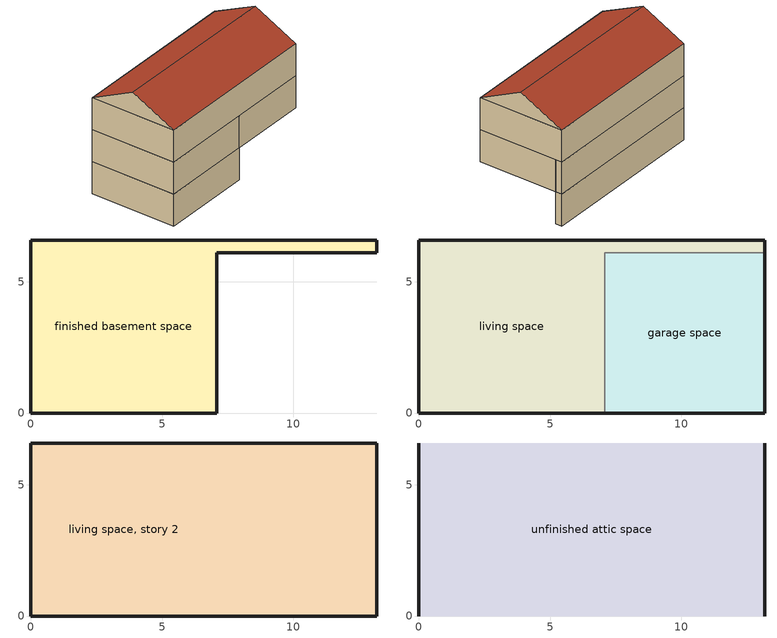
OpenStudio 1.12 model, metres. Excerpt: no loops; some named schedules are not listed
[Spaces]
finished basement space
 floor ground: 0,0 0,6.58 13.17,6.58 13.17,6.1 7.07,6.1 7.07,0 z-2.44
 wall ground: 0,6.58 0,0 7.07,0 7.07,6.1 13.17,6.1 13.17,6.58 0,6.58 z-2.44:0
garage space
 floor ground: 7.07,0 7.07,6.1 13.17,6.1 13.17,0 z0
 wall outside: 7.07,0 13.17,0 13.17,6.1 z0:2.44
 wall to living space: 13.17,6.1 7.07,6.1 7.07,0 z0:2.44
living space
 floor to finished basement space: 0,0 0,6.58 13.17,6.58 13.17,6.1 7.07,6.1 7.07,0 z0
 wall outside: 13.17,6.1 13.17,6.58 0,6.58 0,0 7.07,0 z0:2.44
living space, story 2
 floor to living space: 13.17,6.58 13.17,6.1 7.07,6.1 7.07,0 0,0 0,6.58 z2.44
 floor to garage space: 13.17,6.1 13.17,0 7.07,0 7.07,6.1 z2.44
 wall outside: 0,6.58 0,0 13.17,0 13.17,6.58 0,6.58 z2.44:4.88
unfinished attic space
 floor to living space, story 2: 0,6.58 13.17,6.58 13.17,0 0,0 z4.88
 wall outside: 0,3.29,6.52 0,6.58,4.88 0,0,4.88; 13.17,3.29,6.52 13.17,0,4.88 13.17,6.58,4.88
 roof outside: 13.17,3.29,6.52 0,3.29,6.52 0,0,4.88 13.17,0,4.88; 0,3.29,6.52 13.17,3.29,6.52 13.17,6.58,4.88 0,6.58,4.88
[ClimateZones]
Climate Zone Institution Name 1=ASHRAE; Climate Zone Document Name 1=ANSI/ASHRAE Standard 169; Climate Zone Document Year 1=2006; Climate Zone Institution Name 2=CEC; Climate Zone Document Name 2=California Climate Zone Descriptions; Climate Zone Document Year 2=1995; Climate Zone Institution Name 3=Building America; Climate Zone Document Year 3=0; Climate Zone Value 3=Cold
[Building]
Building 1: Standards Number of Living Units=1
[Site]
Denver Intl Ap_CO_USA: Latitude {deg}=39.83; Longitude {deg}=-104.65; Time Zone {hr}=-7; Elevation {m}=1650
[Site:WaterMainsTemperature]
Calculation Method=Correlation; Annual Average Outdoor Air Temperature {C}=10.8753; Maximum Difference In Monthly Average Outdoor Air Temperatures {deltaC}=23.1524
[Site:GroundTemperature:BuildingSurface]
6.71221, 4.9416, 4.79814, 5.63626, 9.00496, 12.3608, 15.2732, 17.1228, 17.2883, 15.7979, 12.9685, 9.71588
[Site:GroundTemperature:Deep]
10.8753, 10.8753, 10.8753, 10.8753, 10.8753, 10.8753, 10.8753, 10.8753, 10.8753, 10.8753, 10.8753, 10.8753
[SizingPeriod:DesignDay] Barometric Pressure {Pa}=83011; Sky Clearness=0; Rain Indicator=0; Snow Indicator=0; Day of Month=21; Daylight Saving Time Indicator=0; Humidity Indicating Type=Wetbulb; Dry-Bulb Temperature Range Modifier Type=DefaultMultipliers
Name | Maximum Dry-Bulb Temperature {C} | Daily Dry-Bulb Temperature Range {deltaC} | Humidity Indicating Conditions at Maximum Dry-Bulb | Wind Speed {m/s} | Wind Direction {deg} | Month | Day Type | Solar Model Indicator | ASHRAE Taub | ASHRAE Taud
Denver Intl Ap Ann Htg 99% Condns DB | -14 | 0 | -14 | 3.3 | 160 | 12 | WinterDesignDay | ASHRAEClearSky
Denver Intl Ap Ann Clg 1% Condns WB=>MDB | 27 | 15.2 | 17.6 | 4.2 | 80 | 7 | SummerDesignDay | ASHRAETau | 0.424 | 2.012
Denver Intl Ap Ann Clg 1% Condns DB=>MWB | 33.2 | 15.2 | 15.6 | 4.2 | 80 | 7 | SummerDesignDay | ASHRAETau | 0.424 | 2.012
[ThermalZone] Use Ideal Air Loads=No
living zone; garage zone; unfinished attic zone; finished basement zone
[Sizing:Zone] Zone Cooling Design Supply Air Temperature Input Method=SupplyAirTemperature; Zone Cooling Design Supply Air Temperature {C}=14; Zone Cooling Design Supply Air Temperature Difference {deltaC}=11.11; Zone Heating Design Supply Air Temperature Input Method=SupplyAirTemperature; Zone Heating Design Supply Air Temperature {C}=40; Zone Heating Design Supply Air Temperature Difference {deltaC}=11.11; Zone Cooling Design Supply Air Humidity Ratio {kg-H2O/kg-air}=0.0085; Zone Heating Design Supply Air Humidity Ratio {kg-H2O/kg-air}=0.008; Cooling Design Air Flow Method=DesignDay; Heating Design Air Flow Method=DesignDay; Account for Dedicated Outdoor Air System=No; Dedicated Outdoor Air System Control Strategy=NeutralSupplyAir; Dedicated Outdoor Air Low Setpoint Temperature for Design {C}=autosize; Dedicated Outdoor Air High Setpoint Temperature for Design {C}=autosize
living zone; garage zone; unfinished attic zone
[Space]
Name | Thermal Zone
garage space | garage zone
living space; living space, story 2 | living zone
unfinished attic space | unfinished attic zone
finished basement space | finished basement zone
[ElectricEquipment]
unit=1|bed=3.0|bath=2.0|space=living space|space=living space, story 2|space=finished basement space|space=garage space|space=unfinished attic space: Electric Equipment Definition=unit=1|bed=3.0|bath=2.0|space={59fc425b-e98e-42bf-a6d7-37f9c2809156}|space={e5db0cd2-d11a-4aa4-8606-748aa9c473f2}|space={8e83990d-2e24-422b-939a-fedfcd998894}|space={e1c71ea2-2463-4bbc-b106-c2d83d7b5967}|space={202c2286-b1eb-4fc2-8c59-a1b9b6610e26}; Schedule=empty_schedule
[WaterUse:Equipment:Definition]
Name | Peak Flow Rate {m3/s} | Target Temperature Schedule
residential shower | 0.000284557 | residential shower temperature schedule
residential sink | 0.000210891 | residential sink temperature schedule
residential bath | 0.000488829 | residential sink temperature schedule 1
[WaterUse:Equipment] Space=living space
Name | Water Use Equipment Definition | Flow Rate Fraction Schedule
residential shower | residential shower | residential shower schedule
residential sink | residential sink | residential sink schedule
residential bath | residential bath | residential sink schedule 1
[OtherEquipment:Definition] Design Level Calculation Method=EquipmentLevel; Fraction Radiant=0; Fraction Lost=0
Name | Design Level {W} | Fraction Latent
residential shower | 8183.08 | 0.487197
residential sink | 2117.72 | 0.312222
residential bath | 7210.67 | 0
[OtherEquipment] Space or SpaceType=living space
Name | Other Equipment Definition | Schedule
residential shower | residential shower | residential shower schedule
residential sink | residential sink | residential sink schedule
residential bath | residential bath | residential sink schedule 1
[Schedule:Ruleset]
empty_schedule: Default Day Schedule=Schedule Day 1
